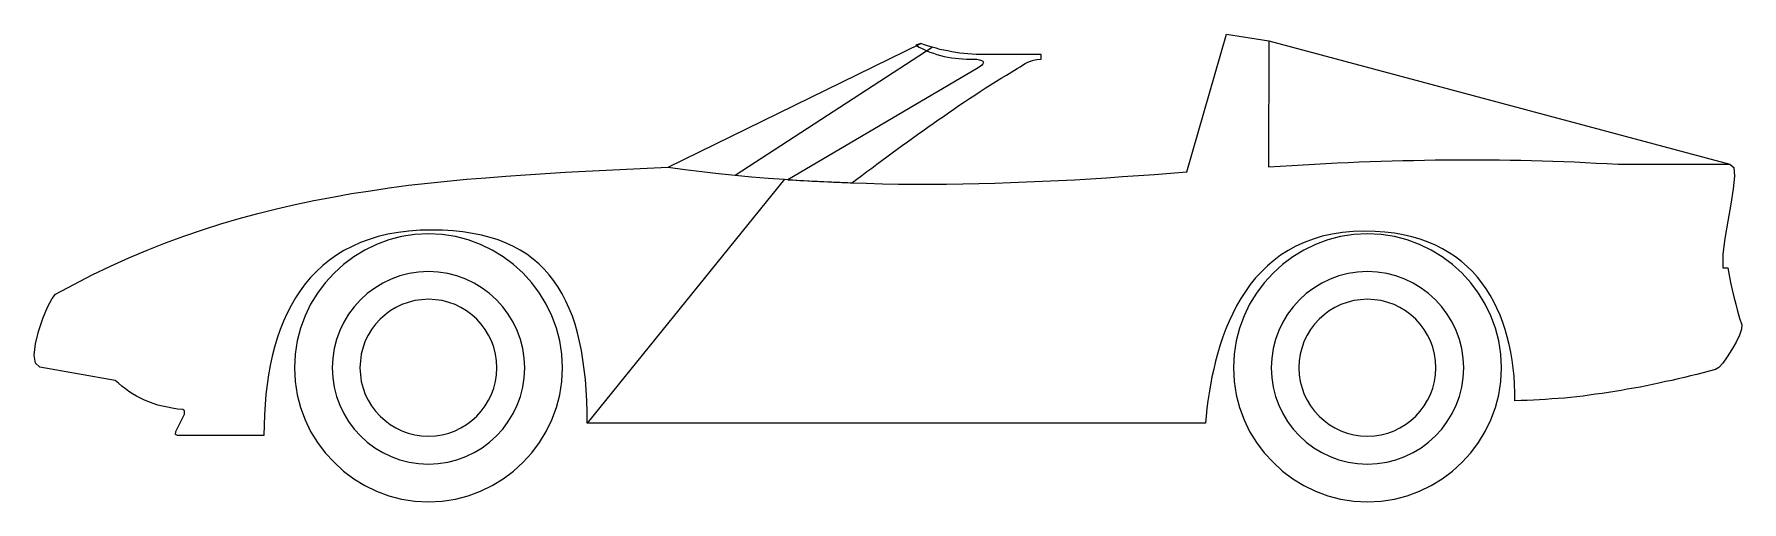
# Model space of a CAD drawing. Extents: x 7 to 486, y -190 to -58.
import ezdxf

# ---------------------------------------------------------------- set-up
doc = ezdxf.new("R2010")
doc.units = 0
doc.header["$MEASUREMENT"] = 0
doc.layers.get('0').update_dxf_attribs({"linetype": 'CONTINUOUS'})

msp = doc.modelspace()

# ---------------------------------------------------------------- linework, layer by layer
for p, q in [((184.73, -95.68), (255.64, -60.95)), ((203.51, -97.95), (258.85, -62.02)), ((353.27, -60.26), (482.68, -94.86)), ((217.44, -99.08), (162.04, -167.47))]:
    msp.add_line(p, q)
at = {"linetype": 'CONTINUOUS'}
for points in [[(335.5, -167.53), (162.04, -167.47), (162.04, -164.32), (161.91, -161.23), (161.78, -158.21), (161.53, -155.31), (161.22, -152.47), (160.84, -149.76), (160.4, -147.11), (159.89, -144.59), (159.33, -142.13), (158.63, -139.74), (157.88, -137.47), (156.99, -135.33), (156.05, -133.24), (155.04, -131.23), (153.91, -129.34), (152.71, -127.57), (151.39, -125.87), (150, -124.29), (148.49, -122.78), (146.85, -121.46), (145.14, -120.13), (143.25, -119), (141.36, -117.93), (139.28, -116.98), (137.08, -116.1), (134.81, -115.41), (132.41, -114.78), (129.83, -114.27), (127.18, -113.83), (124.41, -113.58), (121.44, -113.39), (118.42, -113.33), (115.14, -113.39), (111.99, -113.64), (109.03, -114.02), (106.13, -114.53), (103.42, -115.16), (100.83, -115.97), (98.38, -116.86), (96.04, -117.93), (93.77, -119.06), (91.69, -120.39), (89.74, -121.77), (87.85, -123.29), (86.08, -124.92), (84.44, -126.63), (82.93, -128.45), (81.48, -130.35), (80.16, -132.36), (78.96, -134.51), (77.83, -136.65), (76.82, -138.92), (75.87, -141.25), (75.05, -143.71), (74.3, -146.17), (73.67, -148.75), (73.1, -151.34), (72.6, -153.98), (72.22, -156.69), (71.9, -159.46), (71.65, -162.3), (71.46, -165.14), (71.4, -168.04), (71.33, -171), (47.07, -171), (46.56, -170.68), (46.63, -169.87), (47.13, -168.73), (47.82, -167.41), (48.52, -166.08), (49.02, -164.95), (49.08, -164.07), (48.58, -163.69), (47.07, -163.56), (45.62, -163.31), (44.23, -163.06), (42.85, -162.74), (41.52, -162.43), (40.26, -161.98), (39, -161.54), (37.8, -161.04), (36.67, -160.54), (35.53, -159.91), (34.46, -159.28), (33.45, -158.65), (32.44, -157.89), (31.44, -157.13), (30.49, -156.31), (29.61, -155.5), (8.49, -151.78), (7.23, -150.71), (6.85, -148.44), (7.23, -145.29), (8.12, -141.76), (9.31, -138.16), (10.64, -135.01), (11.9, -132.55), (12.84, -131.35), (18.01, -128.58), (23.12, -125.93), (28.28, -123.48), (33.45, -121.14), (38.56, -118.94), (43.73, -116.92), (48.9, -115.03), (54.07, -113.26), (59.23, -111.63), (64.4, -110.05), (69.63, -108.66), (74.86, -107.34), (80.1, -106.14), (85.33, -105.07), (90.56, -104.06), (95.86, -103.12), (101.21, -102.3), (106.51, -101.48), (111.86, -100.78), (117.29, -100.15), (122.71, -99.59), (128.13, -99.08), (133.61, -98.64), (139.16, -98.2), (144.7, -97.82), (150.31, -97.45), (155.92, -97.13), (161.6, -96.81), (167.33, -96.5), (173.07, -96.25), (178.87, -95.93), (184.73, -95.68), (189.45, -96.31), (194.18, -96.88), (198.85, -97.45), (203.51, -97.95), (208.18, -98.39), (212.84, -98.77), (217.44, -99.08), (222.04, -99.4), (226.64, -99.65), (231.18, -99.9), (235.78, -100.09), (240.32, -100.22), (244.86, -100.34), (249.4, -100.41), (253.87, -100.47), (258.41, -100.47), (262.88, -100.41), (267.42, -100.34), (271.9, -100.28), (276.37, -100.15), (280.85, -100.03), (285.32, -99.84), (289.8, -99.65), (294.27, -99.46), (298.81, -99.21), (303.29, -98.96), (307.76, -98.64), (312.24, -98.33), (316.71, -98.01), (321.25, -97.7), (325.73, -97.38), (330.26, -97), (341.42, -58.36), (353.27, -60.26), (353.21, -95.62), (356.49, -95.43), (359.7, -95.18), (362.92, -94.99), (366.13, -94.86), (369.28, -94.67), (372.43, -94.48), (375.52, -94.35), (378.67, -94.23), (381.76, -94.1), (384.79, -94.04), (387.88, -93.92), (390.9, -93.85), (393.93, -93.79), (396.95, -93.72), (399.98, -93.66), (403, -93.6), (406.03, -93.6), (408.99, -93.6), (412.02, -93.6), (414.98, -93.6), (418, -93.66), (420.97, -93.72), (423.99, -93.72), (426.95, -93.85), (429.98, -93.92), (433.01, -93.98), (436.03, -94.1), (439.06, -94.23), (442.08, -94.35), (445.11, -94.55), (448.2, -94.67), (451.29, -94.86), (482.68, -94.86), (483.75, -95.81), (483.94, -98.2), (483.62, -101.79), (482.93, -106.08), (482.05, -110.87), (481.22, -115.66), (480.72, -120.13), (480.66, -123.92), (482.11, -123.92), (482.48, -126), (482.86, -128.08), (483.31, -130.09), (483.81, -132.11), (484.31, -134.13), (484.82, -136.08), (485.38, -138.04), (486.01, -139.93), (485.89, -141.13), (485.32, -142.83), (484.38, -144.78), (483.18, -146.86), (481.92, -148.88), (480.66, -150.64), (479.52, -151.9), (478.64, -152.47), (476.88, -152.91), (475.17, -153.42), (473.41, -153.86), (471.64, -154.24), (469.88, -154.68), (468.11, -155.12), (466.35, -155.5), (464.58, -155.87), (462.76, -156.31), (460.99, -156.63), (459.23, -157.01), (457.46, -157.39), (455.7, -157.7), (453.87, -158.02), (452.11, -158.33), (450.34, -158.65), (448.58, -158.9), (446.81, -159.15), (444.98, -159.4), (443.22, -159.65), (441.45, -159.91), (439.69, -160.09), (437.92, -160.28), (436.22, -160.47), (434.46, -160.6), (432.69, -160.72), (430.93, -160.85), (429.22, -160.98), (427.52, -161.1), (425.76, -161.17), (424.05, -161.17), (422.35, -161.23), (422.35, -158.9), (422.23, -156.63), (422.1, -154.36), (421.85, -152.09), (421.53, -149.82), (421.16, -147.62), (420.72, -145.47), (420.21, -143.33), (419.64, -141.25), (418.95, -139.23), (418.19, -137.22), (417.31, -135.26), (416.43, -133.44), (415.36, -131.61), (414.29, -129.84), (413.09, -128.14), (411.83, -126.56), (410.44, -124.99), (408.93, -123.54), (407.35, -122.15), (405.71, -120.89), (403.89, -119.69), (402.06, -118.62), (400.04, -117.61), (397.96, -116.73), (395.75, -115.91), (393.42, -115.22), (391.03, -114.65), (388.51, -114.21), (385.86, -113.9), (383.09, -113.71), (380.19, -113.64), (376.97, -113.71), (373.94, -114.02), (371.05, -114.46), (368.27, -115.09), (365.69, -115.85), (363.23, -116.79), (360.9, -117.87), (358.69, -119.06), (356.61, -120.39), (354.72, -121.84), (352.89, -123.35), (351.19, -125.05), (349.55, -126.75), (348.1, -128.64), (346.72, -130.54), (345.46, -132.55), (344.26, -134.57), (343.19, -136.71), (342.18, -138.86), (341.23, -141.06), (340.41, -143.27), (339.66, -145.54), (338.96, -147.81), (338.33, -150.08), (337.83, -152.35), (337.32, -154.55), (336.88, -156.82), (336.51, -159.03), (336.19, -161.23), (335.94, -163.37), (335.69, -165.51), (335.5, -167.53)], [(270.51, -65.42), (271.33, -65.42), (272.09, -65.55), (272.66, -65.74), (273.03, -65.93), (273.22, -66.31), (273.09, -66.68), (272.66, -67.19), (271.77, -67.82), (218.32, -99.21), (219.46, -99.27), (220.59, -99.34), (221.66, -99.4), (222.8, -99.46), (223.93, -99.52), (225.07, -99.59), (226.2, -99.65), (227.34, -99.71), (228.41, -99.71), (229.54, -99.78), (230.68, -99.84), (231.81, -99.9), (232.95, -99.9), (234.02, -99.97), (235.15, -100.03), (236.29, -100.09), (237.67, -99.02), (239.06, -98.01), (240.51, -96.94), (241.9, -95.93), (243.29, -94.86), (244.73, -93.79), (246.12, -92.78), (247.57, -91.71), (249.02, -90.64), (250.41, -89.63), (251.86, -88.56), (253.3, -87.55), (254.75, -86.54), (256.2, -85.47), (257.65, -84.46), (259.1, -83.45), (260.55, -82.44), (262, -81.43), (263.45, -80.43), (264.9, -79.42), (266.35, -78.41), (267.86, -77.4), (269.31, -76.45), (270.76, -75.44), (272.28, -74.5), (273.73, -73.55), (275.24, -72.61), (276.69, -71.66), (278.2, -70.72), (279.71, -69.84), (281.16, -68.89), (282.68, -68.01), (283.5, -67.5), (284.19, -67.06), (284.88, -66.62), (285.64, -66.24), (286.4, -65.93), (287.28, -65.68), (288.22, -65.49), (289.42, -65.42), (289.42, -64.04), (273.41, -64.1), (272.28, -64.04), (271.14, -64.04), (270.01, -63.97), (268.87, -63.85), (267.74, -63.79), (266.6, -63.66), (265.47, -63.47), (264.33, -63.28), (263.2, -63.09), (262.13, -62.9), (260.99, -62.65), (259.92, -62.34), (258.85, -62.02), (257.78, -61.7), (256.71, -61.33), (255.64, -60.95), (254.25, -61.45), (255.19, -62.02), (256.2, -62.52), (257.15, -62.97), (258.16, -63.41), (259.17, -63.72), (260.17, -64.04), (261.18, -64.35), (262.19, -64.6), (263.2, -64.79), (264.27, -64.98), (265.28, -65.11), (266.35, -65.23), (267.36, -65.3), (268.43, -65.36), (269.44, -65.42), (270.51, -65.42)], [(117.54, -114.4), (113.69, -114.59), (109.97, -115.16), (106.38, -116.1), (102.91, -117.36), (99.64, -118.94), (96.55, -120.83), (93.65, -123.03), (91, -125.43), (88.54, -128.14), (86.34, -131.04), (84.44, -134.13), (82.87, -137.4), (81.61, -140.87), (80.66, -144.46), (80.1, -148.12), (79.91, -151.97), (80.1, -155.81), (80.66, -159.53), (81.61, -163.12), (82.87, -166.59), (84.44, -169.87), (86.34, -172.95), (88.54, -175.85), (91, -178.5), (93.65, -180.96), (96.55, -183.16), (99.64, -185.05), (102.91, -186.63), (106.38, -187.89), (109.97, -188.84), (113.69, -189.4), (117.54, -189.59), (121.38, -189.4), (125.04, -188.84), (128.63, -187.89), (132.1, -186.63), (135.38, -185.05), (138.46, -183.16), (141.36, -180.96), (144.07, -178.5), (146.47, -175.85), (148.67, -172.95), (150.56, -169.87), (152.14, -166.59), (153.4, -163.12), (154.35, -159.53), (154.92, -155.81), (155.1, -151.97), (154.92, -148.12), (154.35, -144.46), (153.4, -140.87), (152.14, -137.4), (150.56, -134.13), (148.67, -131.04), (146.47, -128.14), (144.07, -125.43), (141.36, -123.03), (138.46, -120.83), (135.38, -118.94), (132.1, -117.36), (128.63, -116.1), (125.04, -115.16), (121.38, -114.59), (117.54, -114.4)], [(381, -114.4), (377.16, -114.59), (373.44, -115.16), (369.85, -116.1), (366.38, -117.36), (363.1, -118.94), (360.02, -120.83), (357.12, -123.03), (354.47, -125.43), (352.01, -128.14), (349.8, -131.04), (347.91, -134.13), (346.34, -137.4), (345.08, -140.87), (344.13, -144.46), (343.57, -148.12), (343.38, -151.97), (343.57, -155.81), (344.13, -159.53), (345.08, -163.12), (346.34, -166.59), (347.91, -169.87), (349.8, -172.95), (352.01, -175.85), (354.47, -178.5), (357.12, -180.96), (360.02, -183.16), (363.1, -185.05), (366.38, -186.63), (369.85, -187.89), (373.44, -188.84), (377.16, -189.4), (381, -189.59), (384.85, -189.4), (388.51, -188.84), (392.1, -187.89), (395.57, -186.63), (398.84, -185.05), (401.93, -183.16), (404.83, -180.96), (407.54, -178.5), (409.94, -175.85), (412.14, -172.95), (414.03, -169.87), (415.61, -166.59), (416.87, -163.12), (417.82, -159.53), (418.38, -155.81), (418.57, -151.97), (418.38, -148.12), (417.82, -144.46), (416.87, -140.87), (415.61, -137.4), (414.03, -134.13), (412.14, -131.04), (409.94, -128.14), (407.54, -125.43), (404.83, -123.03), (401.93, -120.83), (398.84, -118.94), (395.57, -117.36), (392.1, -116.1), (388.51, -115.16), (384.85, -114.59), (381, -114.4)], [(117.47, -124.99), (114.7, -125.12), (112.05, -125.55), (109.47, -126.18), (107.01, -127.13), (104.68, -128.27), (102.41, -129.65), (100.33, -131.17), (98.44, -132.93), (96.67, -134.88), (95.1, -136.97), (93.77, -139.17), (92.64, -141.5), (91.69, -144.03), (91.06, -146.61), (90.62, -149.26), (90.5, -152.03), (90.62, -154.8), (91.06, -157.45), (91.69, -160.03), (92.64, -162.49), (93.77, -164.82), (95.1, -167.09), (96.67, -169.17), (98.44, -171.06), (100.33, -172.83), (102.41, -174.4), (104.68, -175.73), (107.01, -176.86), (109.47, -177.81), (112.05, -178.44), (114.7, -178.88), (117.47, -179), (120.25, -178.88), (122.89, -178.44), (125.48, -177.81), (128, -176.86), (130.33, -175.73), (132.54, -174.4), (134.62, -172.83), (136.57, -171.06), (138.34, -169.17), (139.85, -167.09), (141.24, -164.82), (142.37, -162.49), (143.32, -160.03), (143.95, -157.45), (144.39, -154.8), (144.51, -152.03), (144.39, -149.26), (143.95, -146.61), (143.32, -144.03), (142.37, -141.5), (141.24, -139.17), (139.85, -136.97), (138.34, -134.88), (136.57, -132.93), (134.62, -131.17), (132.54, -129.65), (130.33, -128.27), (128, -127.13), (125.48, -126.18), (122.89, -125.55), (120.25, -125.12), (117.47, -124.99)], [(380.94, -124.99), (378.17, -125.12), (375.52, -125.55), (372.94, -126.18), (370.48, -127.13), (368.15, -128.27), (365.88, -129.65), (363.8, -131.17), (361.91, -132.93), (360.14, -134.88), (358.57, -136.97), (357.24, -139.17), (356.11, -141.5), (355.16, -144.03), (354.53, -146.61), (354.09, -149.26), (353.96, -152.03), (354.09, -154.8), (354.53, -157.45), (355.16, -160.03), (356.11, -162.49), (357.24, -164.82), (358.57, -167.09), (360.14, -169.17), (361.91, -171.06), (363.8, -172.83), (365.88, -174.4), (368.15, -175.73), (370.48, -176.86), (372.94, -177.81), (375.52, -178.44), (378.17, -178.88), (380.94, -179), (383.72, -178.88), (386.36, -178.44), (388.95, -177.81), (391.47, -176.86), (393.8, -175.73), (396.01, -174.4), (398.09, -172.83), (400.04, -171.06), (401.81, -169.17), (403.32, -167.09), (404.71, -164.82), (405.84, -162.49), (406.78, -160.03), (407.42, -157.45), (407.86, -154.8), (407.98, -152.03), (407.86, -149.26), (407.42, -146.61), (406.78, -144.03), (405.84, -141.5), (404.71, -139.17), (403.32, -136.97), (401.81, -134.88), (400.04, -132.93), (398.09, -131.17), (396.01, -129.65), (393.8, -128.27), (391.47, -127.13), (388.95, -126.18), (386.36, -125.55), (383.72, -125.12), (380.94, -124.99)], [(117.47, -132.74), (115.52, -132.87), (113.63, -133.12), (111.8, -133.62), (110.04, -134.25), (108.34, -135.07), (106.76, -136.02), (105.31, -137.15), (103.92, -138.35), (102.66, -139.74), (101.53, -141.25), (100.58, -142.83), (99.76, -144.46), (99.13, -146.23), (98.63, -148.12), (98.38, -150.01), (98.25, -151.97), (98.38, -153.92), (98.63, -155.81), (99.13, -157.7), (99.76, -159.46), (100.58, -161.1), (101.53, -162.68), (102.66, -164.19), (103.92, -165.51), (105.31, -166.78), (106.76, -167.91), (108.34, -168.86), (110.04, -169.67), (111.8, -170.3), (113.63, -170.81), (115.52, -171.06), (117.47, -171.19), (119.43, -171.06), (121.32, -170.81), (123.21, -170.3), (124.97, -169.67), (126.61, -168.86), (128.19, -167.91), (129.7, -166.78), (131.09, -165.51), (132.29, -164.19), (133.42, -162.68), (134.37, -161.1), (135.18, -159.46), (135.81, -157.7), (136.32, -155.81), (136.57, -153.92), (136.7, -151.97), (136.57, -150.01), (136.32, -148.12), (135.81, -146.23), (135.18, -144.46), (134.37, -142.83), (133.42, -141.25), (132.29, -139.74), (131.09, -138.35), (129.7, -137.15), (128.19, -136.02), (126.61, -135.07), (124.97, -134.25), (123.21, -133.62), (121.32, -133.12), (119.43, -132.87), (117.47, -132.74)], [(380.94, -132.74), (378.99, -132.87), (377.1, -133.12), (375.27, -133.62), (373.51, -134.25), (371.8, -135.07), (370.23, -136.02), (368.78, -137.15), (367.39, -138.35), (366.13, -139.74), (364.99, -141.25), (364.05, -142.83), (363.23, -144.46), (362.6, -146.23), (362.1, -148.12), (361.84, -150.01), (361.72, -151.97), (361.84, -153.92), (362.1, -155.81), (362.6, -157.7), (363.23, -159.46), (364.05, -161.1), (364.99, -162.68), (366.13, -164.19), (367.39, -165.51), (368.78, -166.78), (370.23, -167.91), (371.8, -168.86), (373.51, -169.67), (375.27, -170.3), (377.1, -170.81), (378.99, -171.06), (380.94, -171.19), (382.9, -171.06), (384.79, -170.81), (386.68, -170.3), (388.44, -169.67), (390.08, -168.86), (391.66, -167.91), (393.17, -166.78), (394.56, -165.51), (395.75, -164.19), (396.89, -162.68), (397.84, -161.1), (398.65, -159.46), (399.28, -157.7), (399.79, -155.81), (400.04, -153.92), (400.17, -151.97), (400.04, -150.01), (399.79, -148.12), (399.28, -146.23), (398.65, -144.46), (397.84, -142.83), (396.89, -141.25), (395.75, -139.74), (394.56, -138.35), (393.17, -137.15), (391.66, -136.02), (390.08, -135.07), (388.44, -134.25), (386.68, -133.62), (384.79, -133.12), (382.9, -132.87), (380.94, -132.74)]]:
    msp.add_lwpolyline(points, dxfattribs=at)

doc.saveas('drawing.dxf')
